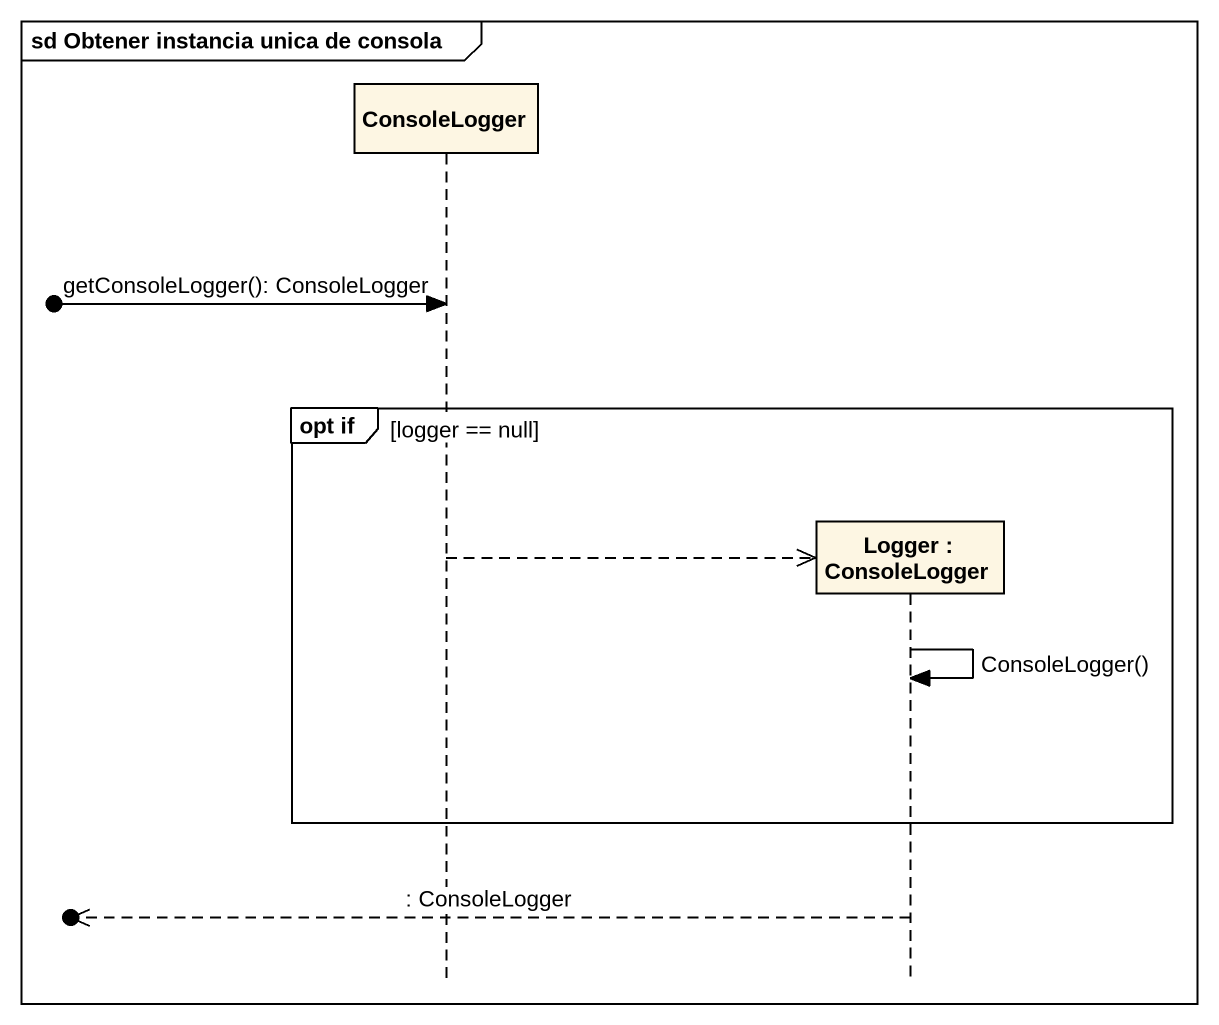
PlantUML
@startuml
mainframe sd Obtener instancia unica de consola
hide footbox
participant ConsoleLogger
participant "Logger : ConsoleLogger" as Logger

[o-> ConsoleLogger : getConsoleLogger(): ConsoleLogger
group opt if [logger == null]
  ConsoleLogger -->> Logger **
  Logger -> Logger : ConsoleLogger()
end
[o<<-- Logger : : ConsoleLogger
@enduml
